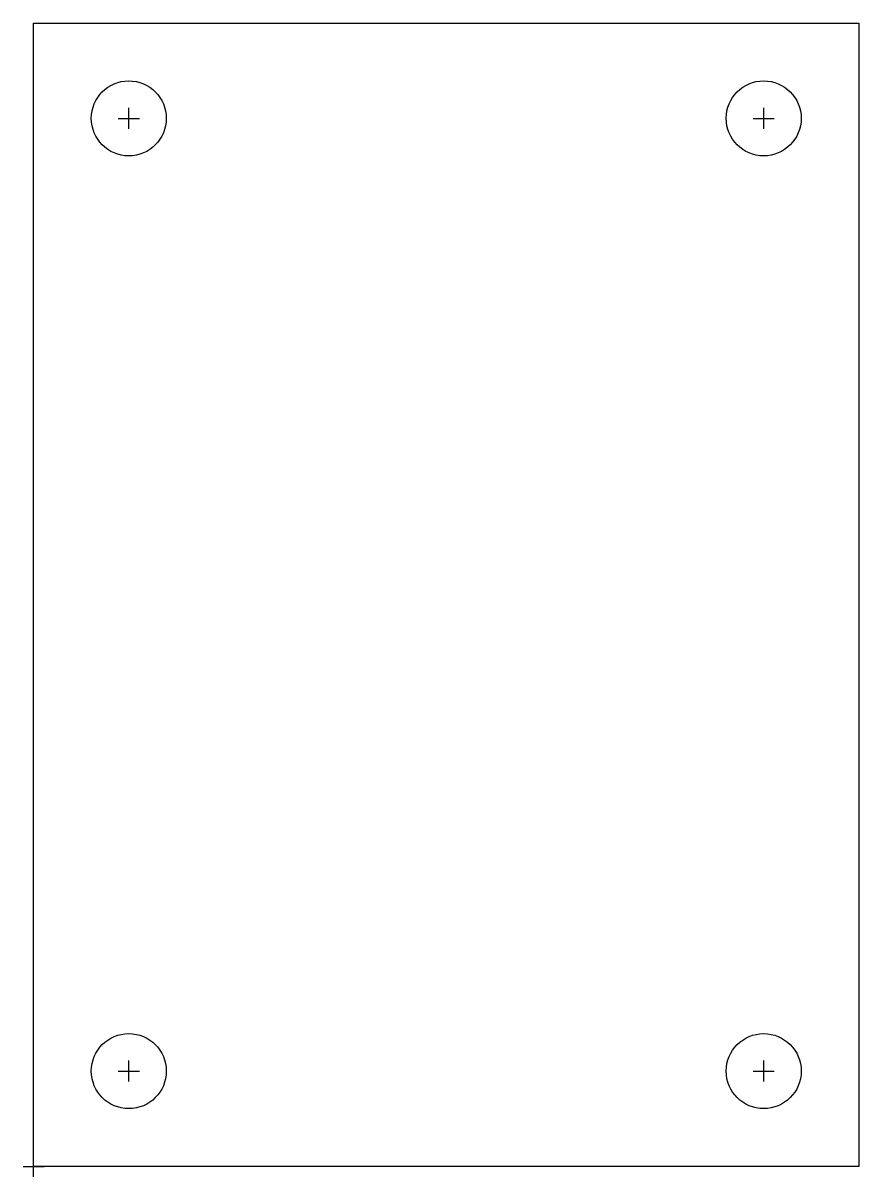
# Model space of a CAD drawing. Header units: inches. Extents: x -0.02 to 1.3, y -0.02 to 1.8.
import ezdxf

# ---------------------------------------------------------------- set-up
doc = ezdxf.new("R2010")
doc.units = ezdxf.units.IN
doc.header["$MEASUREMENT"] = 0
doc.layers.add('Contour', color=7, linetype='CONTINUOUS')
doc.layers.add('Reference_points', color=1, linetype='CONTINUOUS')

msp = doc.modelspace()

# ---------------------------------------------------------------- linework, layer by layer
at = {"layer": 'Contour', "color": 7, "linetype": 'CONTINUOUS'}
for p, q in [((0, 0), (0, 1.8)), ((0, 1.8), (1.3, 1.8)), ((1.3, 1.8), (1.3, 0)), ((1.3, 0), (0, 0))]:
    msp.add_line(p, q, dxfattribs=at)
for centre in [(0.15, 1.65), (1.15, 1.65), (0.15, 0.15), (1.15, 0.15)]:
    msp.add_circle(centre, 0.05906, dxfattribs=at)
at = {"layer": 'Reference_points', "color": 1, "linetype": 'CONTINUOUS'}
for p, q in [((0.15, 1.63343), (0.15, 1.66657)), ((1.15, 1.63343), (1.15, 1.66657)), ((0.13343, 1.65), (0.16657, 1.65)), ((1.13343, 1.65), (1.16657, 1.65)), ((0.15, 0.13343), (0.15, 0.16657)), ((1.15, 0.13343), (1.15, 0.16657)), ((0.13343, 0.15), (0.16657, 0.15)), ((1.13343, 0.15), (1.16657, 0.15)), ((-0.01657, 0), (0.01657, 0)), ((0, -0.01657), (0, 0.01657))]:
    msp.add_line(p, q, dxfattribs=at)

doc.saveas('drawing.dxf')
